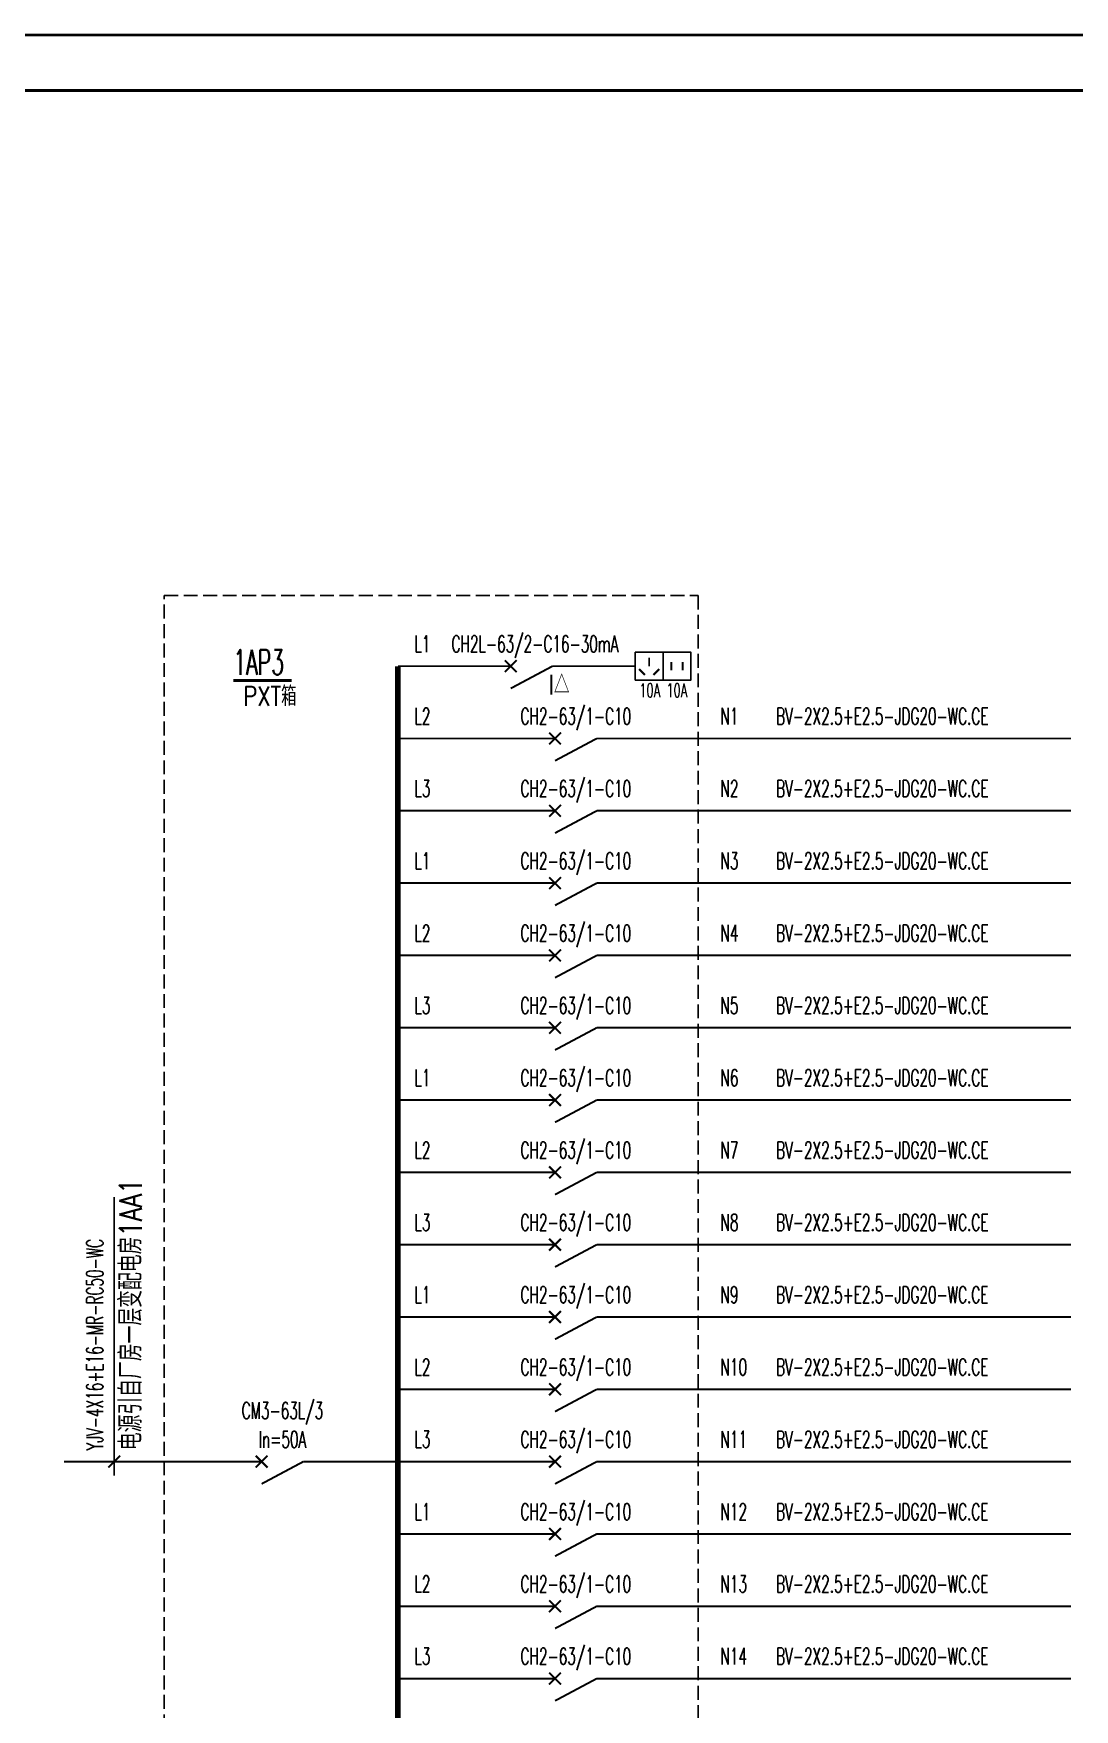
# Model space of a CAD drawing. Extents: x -1396510 to 1250330, y -1892470 to 1623980.
# Drawn here: x -601842 to -583127, y -646444 to -616315 of the extents above; entities that cross this region are included whole.
import ezdxf
from ezdxf.enums import TextEntityAlignment as Align

# ---------------------------------------------------------------- set-up
doc = ezdxf.new("R2010")
doc.units = 0
doc.header["$LTSCALE"] = 1000
doc.header["$MEASUREMENT"] = 0
doc.linetypes.add('DASH', pattern=[0.35, 0.25, -0.1])
doc.layers.get('Defpoints').update_dxf_attribs({"color": 210})
for name, color, linetype in [('0-cxFrame', 155, 'Continuous'), ('TEL_SYMB', 3, 'Continuous'), ('TEL_TEXT', 7, 'Continuous'), ('电气系统图', 7, 'Continuous')]:
    doc.layers.add(name, color=color, linetype=linetype)
doc.layers.add('0-cxText', color=131, linetype='Continuous', lineweight=25)
doc.styles.add('_TEL_DIM', font='SIMPLEX', dxfattribs={"width": 0.8, "height": 3.5, "bigfont": 'HZTXT'})
doc.styles.add('cx_tuming', font='simhei.ttf')
doc.styles.add('cx_tuqian1', font='')
doc.styles.add('黑体', font='simhei.ttf', dxfattribs={"height": 12})
doc.styles.get('cx_tuqian1').set_extended_font_data('SimSun')

# ---------------------------------------------------------------- blocks, each defined once
blk = doc.blocks.new('TK22.A1 L(Dragon)')
at = {"layer": '0-cxFrame', "color": 7, "const_width": 0.5}
blk.add_lwpolyline([(0, 0), (-841, 0), (-841, 594), (0, 594)], close=True, dxfattribs=at)
at = {"layer": '0-cxFrame', "const_width": 0.5}
blk.add_lwpolyline([(-80, 10), (-821, 10), (-821, 584), (-80, 584)], close=True, dxfattribs=at)
at = {"style": '黑体', "flags": 4}
blk.add_attdef('图幅', text='', height=3.3, dxfattribs=at).set_placement((-40, 3), align=Align.RIGHT)
at = {"layer": '0-cxText', "flags": 4}
for tag, height, style, p in [('建设单位', 3.5, 'cx_tuming', (-45, 240)), ('项目名称', 3.5, 'cx_tuming', (-45, 210)), ('子项名称', 3.5, 'cx_tuming', (-45, 180)), ('工程编号', 3.3, 'cx_tuqian1', (-35, 165)), ('图名1', 3.5, 'cx_tuming', (-45, 87)), ('图名2', 3.5, 'cx_tuming', (-45, 79)), ('图名3', 3.5, 'cx_tuming', (-45, 71)), ('出图日期', 3.3, 'cx_tuqian1', (-39, 60)), ('专业', 3.3, 'cx_tuqian1', (-55, 52)), ('图号', 3.3, 'cx_tuqian1', (-55, 44)), ('版次', 3.3, 'cx_tuqian1', (-20, 44))]:
    blk.add_attdef(tag, text='', height=height, dxfattribs=dict(at, style=style)).set_placement(p, align=Align.MIDDLE)
at = {"layer": 'Defpoints', "color": 6, "flags": 4}
for tag, height, style, p in [('tufu', 3.3, '黑体', (-12, 12)), ('dwfname', 4, 'cx_tuqian1', (-80, 3))]:
    blk.add_attdef(tag, text='', height=height, dxfattribs=dict(at, style=style)).set_placement(p, align=Align.RIGHT)

msp = doc.modelspace()

# ---------------------------------------------------------------- linework, layer by layer
at = {"layer": 'TEL_SYMB', "const_width": 52.5}
msp.add_lwpolyline([(-598250.8, -627947.5), (-597199.8, -627947.5)], dxfattribs=at)
at = {"layer": '电气系统图', "color": 1, "linetype": 'DASH'}
for p, q in [((-599491.1, -626417.8), (-589891.1, -626417.8)), ((-599491.1, -658681.9), (-599491.1, -626417.8)), ((-589891.1, -626417.8), (-589891.1, -658681.9))]:
    msp.add_line(p, q, dxfattribs=at)
at = {"layer": '电气系统图'}
msp.add_line((-600391.2, -642238.3), (-600391.2, -637233.5), dxfattribs=at)
for points, const_width in [([(-593368.2, -627794.3), (-593156.1, -627582.2)], 35), ([(-593368.2, -627582.2), (-593156.1, -627794.3)], 35), ([(-590773.7, -627538.3), (-590773.7, -627688.3)], 35), ([(-595291.2, -657588.3), (-595291.1, -627688.3)], 105), ([(-595291.1, -627688.3), (-593262.1, -627688.3)], 35), ([(-592512.1, -627688.3), (-593262.1, -628088.3)], 35), ([(-592512.1, -627688.3), (-591023.7, -627688.3)], 35), ([(-590954.7, -627740.2), (-590848.7, -627846.3)], 35), ([(-590592.6, -627740.2), (-590698.7, -627846.3)], 35), ([(-590373.7, -627613.3), (-590373.7, -627763.3)], 35), ([(-590173.7, -627613.3), (-590173.7, -627763.3)], 35), ([(-595291.1, -628988.3), (-592466.1, -628988.3)], 35), ([(-592572.2, -629094.3), (-592360.1, -628882.2)], 35), ([(-592572.2, -628882.2), (-592360.1, -629094.3)], 35), ([(-591716.1, -628988.3), (-592466.1, -629388.3)], 35), ([(-591716.1, -628988.3), (-583191.1, -628988.3)], 35), ([(-595291.1, -630288.3), (-592466.1, -630288.3)], 35), ([(-592572.2, -630394.3), (-592360.1, -630182.2)], 35), ([(-592572.2, -630182.2), (-592360.1, -630394.3)], 35), ([(-591716.1, -630288.3), (-592466.1, -630688.3)], 35), ([(-591716.1, -630288.3), (-583191.1, -630288.3)], 35), ([(-592572.2, -631694.3), (-592360.1, -631482.2)], 35), ([(-592572.2, -631482.2), (-592360.1, -631694.3)], 35), ([(-595291.1, -631588.3), (-592466.1, -631588.3)], 35), ([(-591716.1, -631588.3), (-592466.1, -631988.3)], 35), ([(-591716.1, -631588.3), (-583191.1, -631588.3)], 35), ([(-595291.1, -632888.3), (-592466.1, -632888.3)], 35), ([(-592572.2, -632994.3), (-592360.1, -632782.2)], 35), ([(-592572.2, -632782.2), (-592360.1, -632994.3)], 35), ([(-591716.1, -632888.3), (-592466.1, -633288.3)], 35), ([(-591716.1, -632888.3), (-583191.1, -632888.3)], 35), ([(-595291.1, -634188.3), (-592466.1, -634188.3)], 35), ([(-592572.2, -634294.3), (-592360.1, -634082.2)], 35), ([(-592572.2, -634082.2), (-592360.1, -634294.3)], 35), ([(-591716.1, -634188.3), (-592466.1, -634588.3)], 35), ([(-591716.1, -634188.3), (-583191.1, -634188.3)], 35), ([(-592572.2, -635594.3), (-592360.1, -635382.2)], 35), ([(-592572.2, -635382.2), (-592360.1, -635594.3)], 35), ([(-595291.1, -635488.3), (-592466.1, -635488.3)], 35), ([(-591716.1, -635488.3), (-592466.1, -635888.3)], 35), ([(-591716.1, -635488.3), (-583191.1, -635488.3)], 35), ([(-595291.1, -636788.3), (-592466.1, -636788.3)], 35), ([(-592572.2, -636894.3), (-592360.1, -636682.2)], 35), ([(-592572.2, -636682.2), (-592360.1, -636894.3)], 35), ([(-591716.1, -636788.3), (-592466.1, -637188.3)], 35), ([(-591716.1, -636788.3), (-583191.1, -636788.3)], 35), ([(-595291.1, -638088.3), (-592466.1, -638088.3)], 35), ([(-592572.2, -638194.3), (-592360.1, -637982.2)], 35), ([(-592572.2, -637982.2), (-592360.1, -638194.3)], 35), ([(-591716.1, -638088.3), (-592466.1, -638488.3)], 35), ([(-591716.1, -638088.3), (-583191.1, -638088.3)], 35), ([(-592572.2, -639494.3), (-592360.1, -639282.2)], 35), ([(-592572.2, -639282.2), (-592360.1, -639494.3)], 35), ([(-595291.1, -639388.3), (-592466.1, -639388.3)], 35), ([(-591716.2, -639388.3), (-592466.1, -639788.3)], 35), ([(-591716.2, -639388.3), (-583191.2, -639388.3)], 35), ([(-595291.2, -640688.3), (-592466.2, -640688.3)], 35), ([(-592572.2, -640794.3), (-592360.1, -640582.2)], 35), ([(-592572.2, -640582.2), (-592360.1, -640794.3)], 35), ([(-591716.2, -640688.3), (-592466.2, -641088.3)], 35), ([(-591716.2, -640688.3), (-583191.2, -640688.3)], 35), ([(-601291.2, -641988.3), (-597741.2, -641988.3)], 35), ([(-600497.2, -642094.3), (-600285.1, -641882.2)], 35), ([(-597847.2, -642094.3), (-597635.1, -641882.2)], 35), ([(-597847.2, -641882.2), (-597635.1, -642094.3)], 35), ([(-596991.2, -641988.3), (-597741.2, -642388.3)], 35), ([(-595291.2, -641988.3), (-596991.2, -641988.3)], 35), ([(-595291.2, -641988.3), (-592466.2, -641988.3)], 35), ([(-592572.2, -642094.3), (-592360.1, -641882.2)], 35), ([(-592572.2, -641882.2), (-592360.1, -642094.3)], 35), ([(-591716.2, -641988.3), (-592466.2, -642388.3)], 35), ([(-591716.2, -641988.3), (-583191.2, -641988.3)], 35), ([(-592572.2, -643394.3), (-592360.1, -643182.2)], 35), ([(-592572.2, -643182.2), (-592360.1, -643394.3)], 35), ([(-595291.2, -643288.3), (-592466.2, -643288.3)], 35), ([(-591716.2, -643288.3), (-592466.2, -643688.3)], 35), ([(-591716.2, -643288.3), (-583191.2, -643288.3)], 35), ([(-595291.2, -644588.3), (-592466.2, -644588.3)], 35), ([(-592572.2, -644694.3), (-592360.1, -644482.2)], 35), ([(-592572.2, -644482.2), (-592360.1, -644694.3)], 35), ([(-591716.2, -644588.3), (-592466.2, -644988.3)], 35), ([(-591716.2, -644588.3), (-583191.2, -644588.3)], 35), ([(-595291.2, -645888.3), (-592466.2, -645888.3)], 35), ([(-592572.2, -645994.3), (-592360.1, -645782.2)], 35), ([(-592572.2, -645782.2), (-592360.1, -645994.3)], 35), ([(-591716.2, -645888.3), (-592466.2, -646288.3)], 35), ([(-591716.2, -645888.3), (-583191.2, -645888.3)], 35)]:
    msp.add_lwpolyline(points, dxfattribs=dict(at, const_width=const_width))
for points in [[(-591023.7, -627438.3), (-590523.7, -627438.3), (-590523.7, -627938.3), (-591023.7, -627938.3)], [(-590523.7, -627438.3), (-590023.7, -627438.3), (-590023.7, -627938.3), (-590523.7, -627938.3)]]:
    msp.add_lwpolyline(points, close=True, dxfattribs=at)

# ---------------------------------------------------------------- block references
at = {"layer": '0-cxFrame', "xscale": 100, "yscale": 100, "zscale": 100}
msp.add_blockref('TK22.A1 L(Dragon)', (-571400, -675740), dxfattribs=at)

# ---------------------------------------------------------------- texts
at = {"layer": 'TEL_SYMB', "color": 7, "style": '_TEL_DIM', "width": 0.6}
msp.add_text('1AP3', height=450, dxfattribs=at).set_placement((-598250.8, -627842.5))
at = {"layer": 'TEL_TEXT', "style": '_TEL_DIM', "width": 0.8}
for s, p in [('I△', (-592582.2, -628195.7)), ('PXT箱', (-598075.6, -628401.7))]:
    msp.add_text(s, height=350, dxfattribs=at).set_placement(p)
at = {"layer": '电气系统图', "style": '_TEL_DIM', "width": 0.6}
for s, height, p in [('L1', 300, (-594991.1, -627438.3)), ('L1', 300, (-594991.1, -627438.3)), ('10A', 250, (-590950.2, -628247.3)), ('10A', 250, (-590463.2, -628247.3)), ('L2', 300, (-594991.1, -628738.3)), ('N1', 300, (-589491.1, -628738.3)), ('BV-2X2.5+E2.5-JDG20-WC.CE', 300, (-588491.1, -628738.3)), ('L3', 300, (-594991.1, -630038.3)), ('N2', 300, (-589491.1, -630038.3)), ('BV-2X2.5+E2.5-JDG20-WC.CE', 300, (-588491.1, -630038.3)), ('L1', 300, (-594991.1, -631338.3)), ('N3', 300, (-589491.1, -631338.3)), ('BV-2X2.5+E2.5-JDG20-WC.CE', 300, (-588491.1, -631338.3)), ('L2', 300, (-594991.1, -632638.3)), ('N4', 300, (-589491.1, -632638.3)), ('BV-2X2.5+E2.5-JDG20-WC.CE', 300, (-588491.1, -632638.3)), ('L3', 300, (-594991.1, -633938.3)), ('N5', 300, (-589491.1, -633938.3)), ('BV-2X2.5+E2.5-JDG20-WC.CE', 300, (-588491.1, -633938.3)), ('L1', 300, (-594991.1, -635238.3)), ('N6', 300, (-589491.1, -635238.3)), ('BV-2X2.5+E2.5-JDG20-WC.CE', 300, (-588491.1, -635238.3)), ('L2', 300, (-594991.1, -636538.3)), ('N7', 300, (-589491.1, -636538.3)), ('BV-2X2.5+E2.5-JDG20-WC.CE', 300, (-588491.1, -636538.3)), ('L3', 300, (-594991.1, -637838.3)), ('N8', 300, (-589491.1, -637838.3)), ('BV-2X2.5+E2.5-JDG20-WC.CE', 300, (-588491.1, -637838.3)), ('L1', 300, (-594991.2, -639138.3)), ('N9', 300, (-589491.2, -639138.3)), ('BV-2X2.5+E2.5-JDG20-WC.CE', 300, (-588491.2, -639138.3)), ('L2', 300, (-594991.1, -640437.5)), ('N10', 300, (-589491.2, -640438.3)), ('BV-2X2.5+E2.5-JDG20-WC.CE', 300, (-588491.2, -640438.3)), ('L3', 300, (-594991.1, -641737.5)), ('N11', 300, (-589491.2, -641738.3)), ('BV-2X2.5+E2.5-JDG20-WC.CE', 300, (-588491.2, -641738.3)), ('L1', 300, (-594991.2, -643038.3)), ('N12', 300, (-589491.2, -643038.3)), ('BV-2X2.5+E2.5-JDG20-WC.CE', 300, (-588491.2, -643038.3)), ('L2', 300, (-594991.1, -644337.5)), ('N13', 300, (-589491.2, -644338.3)), ('BV-2X2.5+E2.5-JDG20-WC.CE', 300, (-588491.2, -644338.3)), ('L3', 300, (-594991.2, -645637.5)), ('N14', 300, (-589491.2, -645638.3)), ('BV-2X2.5+E2.5-JDG20-WC.CE', 300, (-588491.2, -645638.3))]:
    msp.add_text(s, height=height, dxfattribs=at).set_placement(p)
for s, p in [('CH2L-63/2-C16-30mA', (-592825.6, -627438.3)), ('CH2-63/1-C10', (-592091.1, -628738.3)), ('CH2-63/1-C10', (-592091.1, -630038.3)), ('CH2-63/1-C10', (-592091.1, -631338.3)), ('CH2-63/1-C10', (-592091.1, -632638.3)), ('CH2-63/1-C10', (-592091.1, -633938.3)), ('CH2-63/1-C10', (-592091.1, -635238.3)), ('CH2-63/1-C10', (-592091.1, -636538.3)), ('CH2-63/1-C10', (-592091.1, -637838.3)), ('CH2-63/1-C10', (-592091.1, -639138.3)), ('CH2-63/1-C10', (-592091.1, -640438.3)), ('CM3-63L/3', (-597366.2, -641221)), ('In=50A', (-597366.2, -641738.3)), ('CH2-63/1-C10', (-592091.1, -641738.3)), ('CH2-63/1-C10', (-592091.1, -643038.3)), ('CH2-63/1-C10', (-592091.1, -644338.3)), ('CH2-63/1-C10', (-592091.1, -645638.3))]:
    msp.add_text(s, height=300, dxfattribs=at).set_placement(p, align=Align.CENTER)
at = {"layer": '电气系统图', "style": '_TEL_DIM'}
for s, height, width, p in [('电源引自厂房一层变配电房1AA1', 400, 0.8, (-599896.9, -641782.4)), ('YJV-4X16+E16-MR-RC50-WC', 300, 0.6, (-600591.2, -641788.3))]:
    msp.add_text(s, height=height, rotation=90, dxfattribs=dict(at, width=width)).set_placement(p)

doc.saveas('drawing.dxf')
